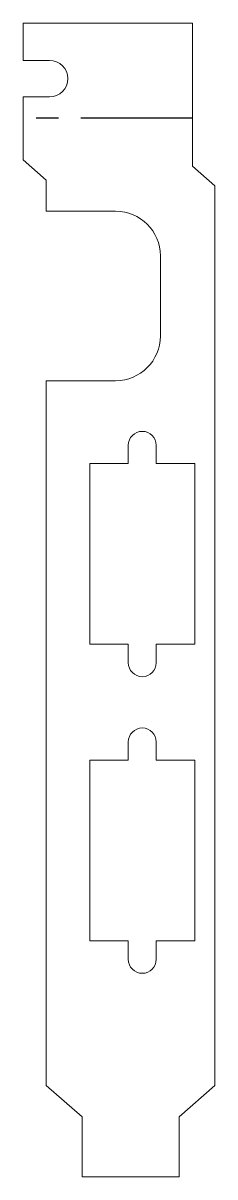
# Model space of a CAD drawing. Header units: millimetres. Extents: x -12 to 10, y 0 to 131.
import ezdxf

# ---------------------------------------------------------------- set-up
doc = ezdxf.new("R2010")
doc.units = ezdxf.units.MM
doc.linetypes.add('CENTERX2', pattern=[20.32, 12.7, -2.54, 2.54, -2.54])

msp = doc.modelspace()

# ---------------------------------------------------------------- linework, layer by layer
at = {"color": 7, "linetype": 'Continuous', "lineweight": 15}
for p, q in [((-12.22, 131.4), (7.04, 131.4)), ((-12.22, 127.16), (-12.22, 131.4)), ((7.04, 131.4), (7.04, 115.09)), ((-12.22, 127.16), (-9.22, 127.16)), ((-9.22, 123), (-12.22, 123)), ((-12.22, 115.82), (-12.22, 123)), ((-12.22, 115.82), (-9.58, 113.51)), ((9.58, 112.86), (7.04, 115.09)), ((-9.58, 113.51), (-9.58, 109.98)), ((9.58, 10.41), (9.58, 112.86)), ((-9.58, 109.98), (-1.7, 109.98)), ((3.38, 104.9), (3.38, 95.76)), ((-9.58, 90.68), (-9.58, 10.41)), ((-1.7, 90.68), (-9.58, 90.68)), ((-0.27, 81.23), (-0.27, 83.32)), ((2.91, 81.23), (2.91, 83.32)), ((-0.27, 81.23), (-4.65, 81.23)), ((-4.65, 60.66), (-4.65, 81.23)), ((7.29, 81.23), (2.91, 81.23)), ((7.29, 60.66), (7.29, 81.23)), ((-0.27, 60.66), (-4.65, 60.66)), ((-0.27, 60.66), (-0.27, 58.56)), ((2.91, 58.56), (2.91, 60.66)), ((7.29, 60.66), (2.91, 60.66)), ((-0.27, 47.45), (-0.27, 49.54)), ((2.91, 47.45), (2.91, 49.54)), ((-0.27, 47.45), (-4.65, 47.45)), ((-4.65, 26.87), (-4.65, 47.45)), ((2.91, 47.45), (7.29, 47.45)), ((7.29, 26.87), (7.29, 47.45)), ((-0.27, 26.87), (-4.65, 26.87)), ((-0.27, 26.87), (-0.27, 24.78)), ((7.29, 26.87), (2.91, 26.87)), ((2.91, 24.78), (2.91, 26.87)), ((-9.58, 10.41), (-5.52, 6.86)), ((5.52, 6.86), (9.58, 10.41)), ((-5.52, 6.86), (-5.52, 0)), ((5.52, 0), (5.52, 6.86)), ((-5.52, 0), (5.52, 0))]:
    msp.add_line(p, q, dxfattribs=at)
at = {"color": 7, "linetype": 'CENTERX2'}
msp.add_line((7.04, 120.59), (-12.22, 120.59), dxfattribs=at)
at = {"color": 7, "linetype": 'Continuous', "lineweight": 15}
for centre, radius, start, end in [((-9.22, 125.08), 2.08, 270, 90), ((-1.7, 104.9), 5.08, 0, 90), ((-1.7, 95.76), 5.08, 270, 0), ((1.32, 83.32), 1.59, 0, 180), ((1.32, 58.56), 1.59, 180, 0), ((1.32, 49.54), 1.59, 0, 180), ((1.32, 24.78), 1.59, 180, 0)]:
    msp.add_arc(centre, radius, start, end, dxfattribs=at)

doc.saveas('drawing.dxf')
